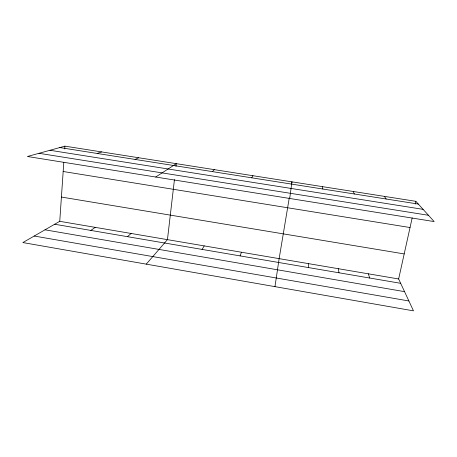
<?xml version="1.0" encoding="UTF-8"?>
<svg xmlns="http://www.w3.org/2000/svg" width="457" height="457" viewBox="0 0 457 457"><rect width="100%" height="100%" fill="white"/><g stroke="black" fill="none" stroke-linecap="round" stroke-linejoin="round"><path stroke-width="0.69" d="M412.18 217.88L398.647 278.97L413.488 310.851L22.85 242.576L59.747 221.325L63.803 162.344M64.723 148.965L64.917 146.149L415.847 201.326L434.15 221.576L27.431 156.505L64.917 146.149M174.443 179.595L167.445 239.645L146.263 264.146M175.974 166.434L176.293 163.663L155.706 177.03M289.698 198.464L291.949 181.846L291.48 184.645M274.971 286.642L279.141 258.645L289.264 197.955M415.236 204.085L415.847 201.326M240.085 255.897L241.45 252.23M251.744 177.819L252.91 175.711M202.074 249.408L204.222 245.9M212.362 171.615L214.362 169.65M127.469 236.675L131.108 233.464M90.852 230.419L95.216 227.358M135.106 159.436L138.705 157.751M97.21 153.466L101.58 151.918M59.787 147.565L418.332 204.073M49.979 150.279L423.102 209.352M39.011 153.306L428.46 215.281M63.175 171.495L410.038 227.535M61.415 197.053L404.194 253.926M59.747 221.325L398.647 278.97M54.674 224.244L400.669 283.311M44.997 229.82L404.548 291.646M34.206 236.035L408.889 300.974M384.406 196.384L386.171 199.006M353.278 191.489L354.341 193.991M368.336 273.812L369.69 278.027M338.317 268.705L339.02 272.789M322.465 186.645L322.831 189.021M308.584 263.649L308.646 267.602"/></g></svg>
